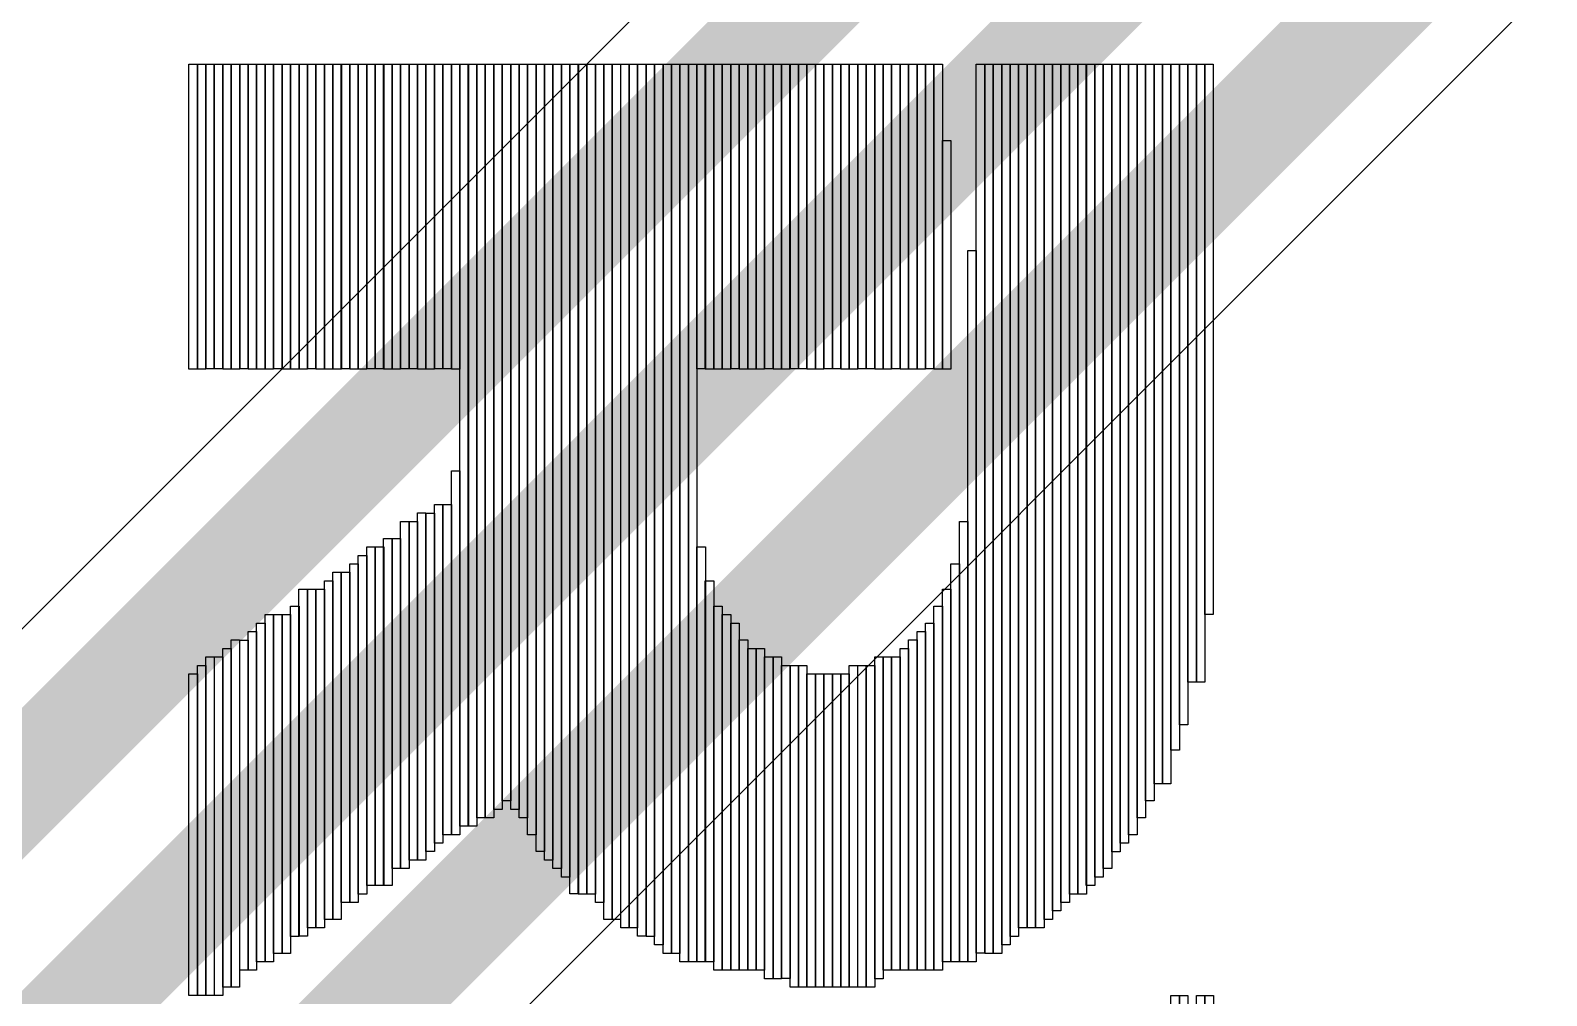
# Model space of a CAD drawing. Header units: inches. Extents: x -25 to 271, y -41 to 15.
# Drawn here: x -10.96 to -7.377, y -1.033 to 1.247 of the extents above; entities that cross this region are included whole.
import ezdxf

# ---------------------------------------------------------------- set-up
doc = ezdxf.new("R2010")
doc.units = ezdxf.units.IN
doc.layers.add('Top Layer', color=1, linetype='Continuous')
doc.layers.add('Top Overlay', color=2, linetype='Continuous')

msp = doc.modelspace()

# ---------------------------------------------------------------- linework, layer by layer
at = {"layer": 'Top Layer'}
for p, q in [((-4.1326, 6.6805), (-18.2258, -7.4127)), ((-16.8357, -8.1082), (-3.815, 4.9125))]:
    msp.add_line(p, q, dxfattribs=at)
for points in [[(-19.731, -9.2842, 0.254, 0.254, 0), (-3.9341, 6.5127, 0.254, 0.254, 0)], [(-19.177, -9.3984, 0.254, 0.254, 0), (-4.0728, 5.7058, 0.254, 0.254, 0)], [(-18.3971, -9.3033, 0.254, 0.254, 0), (-3.9223, 5.1715, 0.254, 0.254, 0)]]:
    msp.add_lwpolyline(points, format="xyseb", dxfattribs=at)
at = {"layer": 'Top Overlay'}
for p, q in [((-10.5849, 0.4475), (-10.5849, 1.1676)), ((-10.5849, 1.1676), (-10.5649, 1.1676)), ((-10.5649, 0.4475), (-10.5649, 1.1676)), ((-10.5649, 1.1676), (-10.5448, 1.1676)), ((-10.5649, 1.1676), (-10.5649, 0.4475)), ((-10.5449, 0.4477), (-10.5449, 1.1675)), ((-10.5449, 1.1675), (-10.5249, 1.1675)), ((-10.5448, 1.1676), (-10.5448, 0.4475)), ((-10.5249, 0.4477), (-10.5249, 1.1675)), ((-10.5249, 1.1675), (-10.5048, 1.1675)), ((-10.5249, 1.1675), (-10.5249, 0.4477)), ((-10.5049, 0.4475), (-10.5049, 1.1676)), ((-10.5049, 1.1676), (-10.4849, 1.1676)), ((-10.5048, 1.1675), (-10.5048, 0.4477)), ((-10.4849, 0.4475), (-10.4849, 1.1676)), ((-10.4849, 1.1676), (-10.4648, 1.1676)), ((-10.4849, 1.1676), (-10.4849, 0.4475)), ((-10.4649, 0.4477), (-10.4649, 1.1675)), ((-10.4649, 1.1675), (-10.4449, 1.1675)), ((-10.4648, 1.1676), (-10.4648, 0.4475)), ((-10.445, 0.4475), (-10.445, 1.1676)), ((-10.445, 1.1676), (-10.4249, 1.1676)), ((-10.4449, 1.1675), (-10.4449, 0.4477)), ((-10.4249, 0.4475), (-10.4249, 1.1676)), ((-10.4249, 1.1676), (-10.4049, 1.1676)), ((-10.4249, 1.1676), (-10.4249, 0.4475)), ((-10.4049, 0.4475), (-10.4049, 1.1676)), ((-10.4049, 1.1676), (-10.3848, 1.1676)), ((-10.4049, 1.1676), (-10.4049, 0.4475)), ((-10.3849, 0.4477), (-10.3849, 1.1675)), ((-10.3849, 1.1675), (-10.3649, 1.1675)), ((-10.3848, 1.1676), (-10.3848, 0.4475)), ((-10.365, 0.4475), (-10.365, 1.1676)), ((-10.365, 1.1676), (-10.3449, 1.1676)), ((-10.3649, 1.1675), (-10.3649, 0.4477)), ((-10.3449, 0.4475), (-10.3449, 1.1676)), ((-10.3449, 1.1676), (-10.3248, 1.1676)), ((-10.3449, 1.1676), (-10.3449, 0.4475)), ((-10.3248, 0.4475), (-10.3248, 1.1676)), ((-10.3248, 1.1676), (-10.3048, 1.1676)), ((-10.3248, 1.1676), (-10.3248, 0.4475)), ((-10.3049, 0.4477), (-10.3049, 1.1675)), ((-10.3049, 1.1675), (-10.2848, 1.1675)), ((-10.3048, 1.1676), (-10.3048, 0.4475)), ((-10.285, 0.4475), (-10.285, 1.1676)), ((-10.285, 1.1676), (-10.2649, 1.1676)), ((-10.2848, 1.1675), (-10.2848, 0.4477)), ((-10.2649, 0.4475), (-10.2649, 1.1676)), ((-10.2649, 1.1676), (-10.2448, 1.1676)), ((-10.2649, 1.1676), (-10.2649, 0.4475)), ((-10.2448, 0.4475), (-10.2448, 1.1676)), ((-10.2448, 1.1676), (-10.2248, 1.1676)), ((-10.2448, 1.1676), (-10.2448, 0.4475)), ((-10.2249, 0.4477), (-10.2249, 1.1675)), ((-10.2249, 1.1675), (-10.2048, 1.1675)), ((-10.2248, 1.1676), (-10.2248, 0.4475)), ((-10.205, 0.4475), (-10.205, 1.1676)), ((-10.205, 1.1676), (-10.1849, 1.1676)), ((-10.2048, 1.1675), (-10.2048, 0.4477)), ((-10.1849, 0.4475), (-10.1849, 1.1676)), ((-10.1849, 1.1676), (-10.1648, 1.1676)), ((-10.1849, 1.1676), (-10.1849, 0.4475)), ((-10.165, 0.4477), (-10.165, 1.1675)), ((-10.165, 1.1675), (-10.1449, 1.1675)), ((-10.1648, 1.1676), (-10.1648, 0.4475)), ((-10.1449, 0.4477), (-10.1449, 1.1675)), ((-10.1449, 1.1675), (-10.1248, 1.1675)), ((-10.1449, 1.1675), (-10.1449, 0.4477)), ((-10.1249, 0.4475), (-10.1249, 1.1676)), ((-10.1249, 1.1676), (-10.1049, 1.1676)), ((-10.1248, 1.1675), (-10.1248, 0.4477)), ((-10.1049, 0.4475), (-10.1049, 1.1676)), ((-10.1049, 1.1676), (-10.0848, 1.1676)), ((-10.1049, 1.1676), (-10.1049, 0.4475)), ((-10.0849, 0.4477), (-10.0849, 1.1675)), ((-10.0849, 1.1675), (-10.0649, 1.1675)), ((-10.0848, 1.1676), (-10.0848, 0.4475)), ((-10.0649, 0.4477), (-10.0649, 1.1675)), ((-10.0649, 1.1675), (-10.0448, 1.1675)), ((-10.0649, 1.1675), (-10.0649, 0.4477)), ((-10.0449, 0.4475), (-10.0449, 1.1676)), ((-10.0449, 1.1676), (-10.0249, 1.1676)), ((-10.0448, 1.1675), (-10.0448, 0.4477)), ((-10.0249, 1.1676), (-10.0249, 0.4475)), ((-10.0249, 0.4475), (-10.0249, 1.1676)), ((-10.0249, 1.1676), (-10.0048, 1.1676)), ((-10.0049, 0.4477), (-10.0049, 1.1675)), ((-10.0049, 1.1675), (-9.9849, 1.1675)), ((-10.0048, 1.1676), (-10.0048, 0.4475)), ((-9.9849, 1.1675), (-9.9849, 0.4477)), ((-9.9849, 0.4477), (-9.9849, 1.1675)), ((-9.9849, 1.1675), (-9.9648, 1.1675)), ((-9.9649, 0.4475), (-9.9649, 1.1676)), ((-9.9649, 1.1676), (-9.9449, 1.1676)), ((-9.9648, 1.1675), (-9.9648, 0.4477)), ((-9.9449, 1.1676), (-9.9449, 0.4475)), ((-9.9449, -0.6325), (-9.9449, 1.1676)), ((-9.9449, 1.1676), (-9.9248, 1.1676)), ((-9.9249, -0.6323), (-9.9249, 1.1675)), ((-9.9249, 1.1675), (-9.9049, 1.1675)), ((-9.9248, 1.1676), (-9.9248, -0.6325)), ((-9.9049, -0.6125), (-9.9049, 1.1675)), ((-9.9049, 1.1675), (-9.8848, 1.1675)), ((-9.9049, 1.1675), (-9.9049, -0.6323)), ((-9.8849, -0.6124), (-9.8849, 1.1674)), ((-9.8849, 1.1674), (-9.8649, 1.1674)), ((-9.8848, 1.1675), (-9.8848, -0.6125)), ((-9.8649, 1.1674), (-9.8649, -0.6124)), ((-9.8647, -0.5925), (-9.8647, 1.1675)), ((-9.8647, 1.1675), (-9.8449, 1.1675)), ((-9.8449, -0.5724), (-9.8449, 1.1675)), ((-9.8449, 1.1675), (-9.8248, 1.1675)), ((-9.8449, 1.1675), (-9.8449, -0.5925)), ((-9.8248, -0.5925), (-9.8248, 1.1675)), ((-9.8248, 1.1675), (-9.805, 1.1675)), ((-9.8248, 1.1675), (-9.8248, -0.5724)), ((-9.805, 1.1675), (-9.805, -0.5925)), ((-9.8049, -0.6124), (-9.8049, 1.1674)), ((-9.8049, 1.1674), (-9.7848, 1.1674)), ((-9.7848, -0.6525), (-9.7848, 1.1674)), ((-9.7848, 1.1674), (-9.7648, 1.1674)), ((-9.7848, 1.1674), (-9.7848, -0.6124)), ((-9.7648, -0.6924), (-9.7648, 1.1674)), ((-9.7648, 1.1674), (-9.745, 1.1674)), ((-9.7648, 1.1674), (-9.7648, -0.6525)), ((-9.745, -0.7125), (-9.745, 1.1674)), ((-9.745, 1.1674), (-9.7249, 1.1674)), ((-9.745, 1.1674), (-9.745, -0.6924)), ((-9.7249, -0.7325), (-9.7249, 1.1676)), ((-9.7249, 1.1676), (-9.7048, 1.1676)), ((-9.7249, 1.1674), (-9.7249, -0.7125)), ((-9.7048, 1.1676), (-9.7048, -0.7325)), ((-9.7047, -0.7525), (-9.7047, 1.1675)), ((-9.7047, 1.1675), (-9.6849, 1.1675)), ((-9.6849, -0.7924), (-9.6849, 1.1675)), ((-9.6849, 1.1675), (-9.6648, 1.1675)), ((-9.6849, 1.1675), (-9.6849, -0.7525)), ((-9.665, -0.7925), (-9.665, 1.1676)), ((-9.665, 1.1676), (-9.6449, 1.1676)), ((-9.6648, 1.1675), (-9.6648, -0.7924)), ((-9.6449, -0.7925), (-9.6449, 1.1676)), ((-9.6449, 1.1676), (-9.6248, 1.1676)), ((-9.6449, 1.1676), (-9.6449, -0.7925)), ((-9.6248, 1.1676), (-9.6248, -0.7925)), ((-9.6248, -0.8125), (-9.6248, 1.1674)), ((-9.6248, 1.1674), (-9.6048, 1.1674)), ((-9.6048, -0.8524), (-9.6048, 1.1674)), ((-9.6048, 1.1674), (-9.5849, 1.1674)), ((-9.6048, 1.1674), (-9.6048, -0.8125)), ((-9.5849, 1.1674), (-9.5849, -0.8524)), ((-9.5848, -0.8526), (-9.5848, 1.1675)), ((-9.5848, 1.1675), (-9.565, 1.1675)), ((-9.565, 1.1675), (-9.565, -0.8526)), ((-9.5649, -0.8725), (-9.5649, 1.1674)), ((-9.5649, 1.1674), (-9.5448, 1.1674)), ((-9.5449, -0.8726), (-9.5449, 1.1675)), ((-9.5449, 1.1675), (-9.5249, 1.1675)), ((-9.5448, 1.1674), (-9.5448, -0.8725)), ((-9.5249, -0.8924), (-9.5249, 1.1675)), ((-9.5249, 1.1675), (-9.5048, 1.1675)), ((-9.5249, 1.1675), (-9.5249, -0.8726)), ((-9.5049, -0.8926), (-9.5049, 1.1676)), ((-9.5049, 1.1676), (-9.4849, 1.1676)), ((-9.5048, 1.1675), (-9.5048, -0.8924)), ((-9.4849, 1.1676), (-9.4849, -0.8926)), ((-9.4847, -0.9125), (-9.4847, 1.1675)), ((-9.4847, 1.1675), (-9.4649, 1.1675)), ((-9.4649, -0.9326), (-9.4649, 1.1675)), ((-9.4649, 1.1675), (-9.4449, 1.1675)), ((-9.4649, 1.1675), (-9.4649, -0.9125)), ((-9.4449, -0.9326), (-9.4449, 1.1675)), ((-9.4449, 1.1675), (-9.4248, 1.1675)), ((-9.4449, 1.1675), (-9.4449, -0.9326)), ((-9.4249, -0.9525), (-9.4249, 1.1676)), ((-9.4249, 1.1676), (-9.4049, 1.1676)), ((-9.4248, 1.1675), (-9.4248, -0.9326)), ((-9.4049, -0.9525), (-9.4049, 1.1676)), ((-9.4049, 1.1676), (-9.3848, 1.1676)), ((-9.4049, 1.1676), (-9.4049, -0.9525)), ((-9.3849, 0.4477), (-9.3849, 1.1675)), ((-9.3849, 1.1675), (-9.3649, 1.1675)), ((-9.3848, 1.1676), (-9.3848, -0.9525)), ((-9.365, 0.4475), (-9.365, 1.1676)), ((-9.365, 1.1676), (-9.3449, 1.1676)), ((-9.3649, 1.1675), (-9.3649, 0.4477)), ((-9.3449, 1.1676), (-9.3449, 0.4475)), ((-9.3449, 0.4475), (-9.3449, 1.1676)), ((-9.3449, 1.1676), (-9.3248, 1.1676)), ((-9.3248, 0.4475), (-9.3248, 1.1676)), ((-9.3248, 1.1676), (-9.3048, 1.1676)), ((-9.3248, 1.1676), (-9.3248, 0.4475)), ((-9.3049, 0.4477), (-9.3049, 1.1675)), ((-9.3049, 1.1675), (-9.2848, 1.1675)), ((-9.3048, 1.1676), (-9.3048, 0.4475)), ((-9.285, 0.4475), (-9.285, 1.1676)), ((-9.285, 1.1676), (-9.2649, 1.1676)), ((-9.2848, 1.1675), (-9.2848, 0.4477)), ((-9.2649, 0.4475), (-9.2649, 1.1676)), ((-9.2649, 1.1676), (-9.2448, 1.1676)), ((-9.2649, 1.1676), (-9.2649, 0.4475)), ((-9.2448, 0.4475), (-9.2448, 1.1676)), ((-9.2448, 1.1676), (-9.2248, 1.1676)), ((-9.2448, 1.1676), (-9.2448, 0.4475)), ((-9.2249, 0.4477), (-9.2249, 1.1675)), ((-9.2249, 1.1675), (-9.2048, 1.1675)), ((-9.2248, 1.1676), (-9.2248, 0.4475)), ((-9.205, 0.4475), (-9.205, 1.1676)), ((-9.205, 1.1676), (-9.1849, 1.1676)), ((-9.2048, 1.1675), (-9.2048, 0.4477)), ((-9.1849, 0.4475), (-9.1849, 1.1676)), ((-9.1849, 1.1676), (-9.1648, 1.1676)), ((-9.1849, 1.1676), (-9.1849, 0.4475)), ((-9.165, 0.4477), (-9.165, 1.1675)), ((-9.165, 1.1675), (-9.1449, 1.1675)), ((-9.1648, 1.1676), (-9.1648, 0.4475)), ((-9.1449, 0.4477), (-9.1449, 1.1675)), ((-9.1449, 1.1675), (-9.1248, 1.1675)), ((-9.1449, 1.1675), (-9.1449, 0.4477)), ((-9.125, 0.4475), (-9.125, 1.1676)), ((-9.125, 1.1676), (-9.1049, 1.1676)), ((-9.1248, 1.1675), (-9.1248, 0.4477)), ((-9.1049, 0.4475), (-9.1049, 1.1676)), ((-9.1049, 1.1676), (-9.0848, 1.1676)), ((-9.1049, 1.1676), (-9.1049, 0.4475)), ((-9.0849, 0.4477), (-9.0849, 1.1675)), ((-9.0849, 1.1675), (-9.0649, 1.1675)), ((-9.0848, 1.1676), (-9.0848, 0.4475)), ((-9.0649, 0.4477), (-9.0649, 1.1675)), ((-9.0649, 1.1675), (-9.0448, 1.1675)), ((-9.0649, 1.1675), (-9.0649, 0.4477)), ((-9.0449, 0.4475), (-9.0449, 1.1676)), ((-9.0449, 1.1676), (-9.0249, 1.1676)), ((-9.0448, 1.1675), (-9.0448, 0.4477)), ((-9.0249, 1.1676), (-9.0249, 0.4475)), ((-9.0249, 0.4475), (-9.0249, 1.1676)), ((-9.0249, 1.1676), (-9.0048, 1.1676)), ((-9.0049, 0.4477), (-9.0049, 1.1675)), ((-9.0049, 1.1675), (-8.9849, 1.1675)), ((-9.0048, 1.1676), (-9.0048, 0.4475)), ((-8.9849, 0.4477), (-8.9849, 1.1675)), ((-8.9849, 1.1675), (-8.9648, 1.1675)), ((-8.9849, 1.1675), (-8.9849, 0.4477)), ((-8.9649, 0.4475), (-8.9649, 1.1676)), ((-8.9649, 1.1676), (-8.9449, 1.1676)), ((-8.9648, 1.1675), (-8.9648, 0.4477)), ((-8.9449, 0.4475), (-8.9449, 1.1676)), ((-8.9449, 1.1676), (-8.9248, 1.1676)), ((-8.9449, 1.1676), (-8.9449, 0.4475)), ((-8.9249, 0.4477), (-8.9249, 1.1675)), ((-8.9249, 1.1675), (-8.9049, 1.1675)), ((-8.9248, 1.1676), (-8.9248, 0.4475)), ((-8.905, 0.4475), (-8.905, 1.1676)), ((-8.905, 1.1676), (-8.8849, 1.1676)), ((-8.9049, 1.1675), (-8.9049, 0.4477)), ((-8.8849, 0.4475), (-8.8849, 1.1676)), ((-8.8849, 1.1676), (-8.8649, 1.1676)), ((-8.8849, 1.1676), (-8.8849, 0.4475)), ((-8.8649, 0.4475), (-8.8649, 1.1676)), ((-8.8649, 1.1676), (-8.8448, 1.1676)), ((-8.8649, 1.1676), (-8.8649, 0.4475)), ((-8.8449, 0.4477), (-8.8449, 1.1675)), ((-8.8449, 1.1675), (-8.8248, 1.1675)), ((-8.8448, 1.1676), (-8.8448, 0.4475)), ((-8.825, 0.4475), (-8.825, 1.1676)), ((-8.825, 1.1676), (-8.8049, 1.1676)), ((-8.8248, 1.1675), (-8.8248, 0.4477)), ((-8.8049, 1.1676), (-8.8049, 0.4475)), ((-8.7249, -0.9324), (-8.7249, 1.1674)), ((-8.7249, 1.1674), (-8.7048, 1.1674)), ((-8.705, -0.9326), (-8.705, 1.1675)), ((-8.705, 1.1675), (-8.6849, 1.1675)), ((-8.7048, 1.1674), (-8.7048, -0.9324)), ((-8.6849, -0.9326), (-8.6849, 1.1675)), ((-8.6849, 1.1675), (-8.6648, 1.1675)), ((-8.6849, 1.1675), (-8.6849, -0.9326)), ((-8.6648, -0.9125), (-8.6648, 1.1675)), ((-8.6648, 1.1675), (-8.645, 1.1675)), ((-8.6648, 1.1675), (-8.6648, -0.9326)), ((-8.645, 1.1675), (-8.645, -0.9125)), ((-8.6449, -0.8926), (-8.6449, 1.1676)), ((-8.6449, 1.1676), (-8.6248, 1.1676)), ((-8.625, -0.8726), (-8.625, 1.1675)), ((-8.625, 1.1675), (-8.6049, 1.1675)), ((-8.6248, 1.1676), (-8.6248, -0.8926)), ((-8.6049, -0.8726), (-8.6049, 1.1675)), ((-8.6049, 1.1675), (-8.5848, 1.1675)), ((-8.6049, 1.1675), (-8.6049, -0.8726)), ((-8.5849, -0.8725), (-8.5849, 1.1674)), ((-8.5849, 1.1674), (-8.5649, 1.1674)), ((-8.5848, 1.1675), (-8.5848, -0.8726)), ((-8.5649, 1.1674), (-8.5649, -0.8725)), ((-8.5648, -0.8526), (-8.5648, 1.1675)), ((-8.5648, 1.1675), (-8.5449, 1.1675)), ((-8.5449, -0.8325), (-8.5449, 1.1675)), ((-8.5449, 1.1675), (-8.5249, 1.1675)), ((-8.5449, 1.1675), (-8.5449, -0.8526)), ((-8.525, -0.8125), (-8.525, 1.1674)), ((-8.525, 1.1674), (-8.5049, 1.1674)), ((-8.5249, 1.1675), (-8.5249, -0.8325)), ((-8.5049, -0.7925), (-8.5049, 1.1676)), ((-8.5049, 1.1676), (-8.4849, 1.1676)), ((-8.5049, 1.1674), (-8.5049, -0.8125)), ((-8.4849, -0.7925), (-8.4849, 1.1676)), ((-8.4849, 1.1676), (-8.4648, 1.1676)), ((-8.4849, 1.1676), (-8.4849, -0.7925)), ((-8.4649, -0.7725), (-8.4649, 1.1675)), ((-8.4649, 1.1675), (-8.4449, 1.1675)), ((-8.4648, 1.1676), (-8.4648, -0.7925)), ((-8.4449, -0.7525), (-8.4449, 1.1675)), ((-8.4449, 1.1675), (-8.4251, 1.1675)), ((-8.4449, 1.1675), (-8.4449, -0.7725)), ((-8.4251, 1.1675), (-8.4251, -0.7525)), ((-8.4249, -0.7325), (-8.4249, 1.1676)), ((-8.4249, 1.1676), (-8.4049, 1.1676)), ((-8.4049, 1.1676), (-8.4049, -0.7325)), ((-8.4047, -0.6925), (-8.4047, 1.1675)), ((-8.4047, 1.1675), (-8.3849, 1.1675)), ((-8.3849, -0.6725), (-8.3849, 1.1675)), ((-8.3849, 1.1675), (-8.3649, 1.1675)), ((-8.3849, 1.1675), (-8.3849, -0.6925)), ((-8.365, -0.6525), (-8.365, 1.1674)), ((-8.365, 1.1674), (-8.3449, 1.1674)), ((-8.3649, 1.1675), (-8.3649, -0.6725)), ((-8.3449, -0.6124), (-8.3449, 1.1674)), ((-8.3449, 1.1674), (-8.3248, 1.1674)), ((-8.3449, 1.1674), (-8.3449, -0.6525)), ((-8.325, -0.5724), (-8.325, 1.1675)), ((-8.325, 1.1675), (-8.3049, 1.1675)), ((-8.3248, 1.1674), (-8.3248, -0.6124)), ((-8.3049, 1.1675), (-8.3049, -0.5724)), ((-8.3048, -0.5324), (-8.3048, 1.1674)), ((-8.3048, 1.1674), (-8.285, 1.1674)), ((-8.285, 1.1674), (-8.285, -0.5324)), ((-8.2848, -0.5325), (-8.2848, 1.1675)), ((-8.2848, 1.1675), (-8.265, 1.1675)), ((-8.265, 1.1675), (-8.265, -0.5325)), ((-8.2649, -0.4524), (-8.2649, 1.1674)), ((-8.2649, 1.1674), (-8.2448, 1.1674)), ((-8.245, -0.3926), (-8.245, 1.1675)), ((-8.245, 1.1675), (-8.2249, 1.1675)), ((-8.2448, 1.1674), (-8.2448, -0.4524)), ((-8.2249, -0.2925), (-8.2249, 1.1675)), ((-8.2249, 1.1675), (-8.2048, 1.1675)), ((-8.2249, 1.1675), (-8.2249, -0.3926)), ((-8.2048, -0.2925), (-8.2048, 1.1675)), ((-8.2048, 1.1675), (-8.1848, 1.1675)), ((-8.2048, 1.1675), (-8.2048, -0.2925)), ((-8.185, -0.1325), (-8.185, 1.1675)), ((-8.185, 1.1675), (-8.165, 1.1675)), ((-8.1848, 1.1675), (-8.1848, -0.2925)), ((-8.165, 1.1675), (-8.165, -0.1325)), ((-8.8049, 0.4475), (-8.8049, 0.9873)), ((-8.8049, 0.9873), (-8.7848, 0.9873)), ((-8.7848, 0.9873), (-8.7848, 0.4475)), ((-8.7447, -0.9525), (-8.7447, 0.7275)), ((-8.7447, 0.7275), (-8.7249, 0.7275)), ((-8.7249, 0.7275), (-8.7249, -0.9525)), ((-10.5649, 0.4475), (-10.5849, 0.4475)), ((-10.5448, 0.4475), (-10.5649, 0.4475)), ((-10.5249, 0.4477), (-10.5449, 0.4477)), ((-10.5048, 0.4477), (-10.5249, 0.4477)), ((-10.4849, 0.4475), (-10.5049, 0.4475)), ((-10.4648, 0.4475), (-10.4849, 0.4475)), ((-10.4449, 0.4477), (-10.4649, 0.4477)), ((-10.4249, 0.4475), (-10.445, 0.4475)), ((-10.4049, 0.4475), (-10.4249, 0.4475)), ((-10.3848, 0.4475), (-10.4049, 0.4475)), ((-10.3649, 0.4477), (-10.3849, 0.4477)), ((-10.3449, 0.4475), (-10.365, 0.4475)), ((-10.3248, 0.4475), (-10.3449, 0.4475)), ((-10.3048, 0.4475), (-10.3248, 0.4475)), ((-10.2848, 0.4477), (-10.3049, 0.4477)), ((-10.2649, 0.4475), (-10.285, 0.4475)), ((-10.2448, 0.4475), (-10.2649, 0.4475)), ((-10.2248, 0.4475), (-10.2448, 0.4475)), ((-10.2048, 0.4477), (-10.2249, 0.4477)), ((-10.1849, 0.4475), (-10.205, 0.4475)), ((-10.1648, 0.4475), (-10.1849, 0.4475)), ((-10.1449, 0.4477), (-10.165, 0.4477)), ((-10.1248, 0.4477), (-10.1449, 0.4477)), ((-10.1049, 0.4475), (-10.1249, 0.4475)), ((-10.0848, 0.4475), (-10.1049, 0.4475)), ((-10.0649, 0.4477), (-10.0849, 0.4477)), ((-10.0448, 0.4477), (-10.0649, 0.4477)), ((-10.0249, 0.4475), (-10.0449, 0.4475)), ((-10.0048, 0.4475), (-10.0249, 0.4475)), ((-9.9849, 0.4477), (-10.0049, 0.4477)), ((-9.9648, 0.4477), (-9.9849, 0.4477)), ((-9.9449, 0.4475), (-9.9649, 0.4475)), ((-9.3649, 0.4477), (-9.3849, 0.4477)), ((-9.3449, 0.4475), (-9.365, 0.4475)), ((-9.3248, 0.4475), (-9.3449, 0.4475)), ((-9.3048, 0.4475), (-9.3248, 0.4475)), ((-9.2848, 0.4477), (-9.3049, 0.4477)), ((-9.2649, 0.4475), (-9.285, 0.4475)), ((-9.2448, 0.4475), (-9.2649, 0.4475)), ((-9.2248, 0.4475), (-9.2448, 0.4475)), ((-9.2048, 0.4477), (-9.2249, 0.4477)), ((-9.1849, 0.4475), (-9.205, 0.4475)), ((-9.1648, 0.4475), (-9.1849, 0.4475)), ((-9.1449, 0.4477), (-9.165, 0.4477)), ((-9.1248, 0.4477), (-9.1449, 0.4477)), ((-9.1049, 0.4475), (-9.125, 0.4475)), ((-9.0848, 0.4475), (-9.1049, 0.4475)), ((-9.0649, 0.4477), (-9.0849, 0.4477)), ((-9.0448, 0.4477), (-9.0649, 0.4477)), ((-9.0249, 0.4475), (-9.0449, 0.4475)), ((-9.0048, 0.4475), (-9.0249, 0.4475)), ((-8.9849, 0.4477), (-9.0049, 0.4477)), ((-8.9648, 0.4477), (-8.9849, 0.4477)), ((-8.9449, 0.4475), (-8.9649, 0.4475)), ((-8.9248, 0.4475), (-8.9449, 0.4475)), ((-8.9049, 0.4477), (-8.9249, 0.4477)), ((-8.8849, 0.4475), (-8.905, 0.4475)), ((-8.8649, 0.4475), (-8.8849, 0.4475)), ((-8.8448, 0.4475), (-8.8649, 0.4475)), ((-8.8248, 0.4477), (-8.8449, 0.4477)), ((-8.8049, 0.4475), (-8.825, 0.4475)), ((-8.7848, 0.4475), (-8.8049, 0.4475)), ((-9.9648, -0.6524), (-9.9648, 0.2074)), ((-9.9648, 0.2074), (-9.945, 0.2074)), ((-9.945, 0.2074), (-9.945, -0.6524)), ((-10.0448, -0.7126), (-10.0448, 0.1076)), ((-10.0448, 0.1076), (-10.025, 0.1076)), ((-10.025, 0.1076), (-10.025, -0.7126)), ((-10.0049, -0.6725), (-10.0049, 0.1276)), ((-10.0049, 0.1276), (-9.9849, 0.1276)), ((-9.985, -0.6525), (-9.985, 0.1275)), ((-9.985, 0.1275), (-9.9649, 0.1275)), ((-9.9849, 0.1276), (-9.9849, -0.6725)), ((-9.9649, 0.1275), (-9.9649, -0.6525)), ((-10.0849, -0.7324), (-10.0849, 0.0875)), ((-10.0849, 0.0875), (-10.0649, 0.0875)), ((-10.0649, -0.7126), (-10.0649, 0.0875)), ((-10.0649, 0.0875), (-10.0448, 0.0875)), ((-10.0649, 0.0875), (-10.0649, -0.7324)), ((-10.0448, 0.0875), (-10.0448, -0.7126)), ((-10.0249, -0.6924), (-10.0249, 0.1074)), ((-10.0249, 0.1074), (-10.0048, 0.1074)), ((-10.0048, 0.1074), (-10.0048, -0.6924)), ((-8.7649, -0.9524), (-8.7649, 0.0875)), ((-8.7649, 0.0875), (-8.7448, 0.0875)), ((-8.7448, 0.0875), (-8.7448, -0.9524)), ((-10.1249, -0.7727), (-10.1249, 0.0475)), ((-10.1249, 0.0475), (-10.1049, 0.0475)), ((-10.1049, -0.7325), (-10.1049, 0.0475)), ((-10.1049, 0.0475), (-10.0848, 0.0475)), ((-10.1049, 0.0475), (-10.1049, -0.7727)), ((-10.0848, 0.0475), (-10.0848, -0.7325)), ((-10.1849, -0.7925), (-10.1849, 0.0074)), ((-10.1849, 0.0074), (-10.1648, 0.0074)), ((-10.165, -0.7725), (-10.165, 0.0276)), ((-10.165, 0.0276), (-10.1449, 0.0276)), ((-10.1648, 0.0074), (-10.1648, -0.7925)), ((-10.1449, -0.7725), (-10.1449, 0.0276)), ((-10.1449, 0.0276), (-10.1248, 0.0276)), ((-10.1449, 0.0276), (-10.1449, -0.7725)), ((-10.1248, 0.0276), (-10.1248, -0.7725)), ((-9.3849, -0.9524), (-9.3849, 0.0276)), ((-9.3849, 0.0276), (-9.3649, 0.0276)), ((-9.3649, 0.0276), (-9.3649, -0.9524)), ((-10.2448, -0.8524), (-10.2448, -0.0325)), ((-10.2448, -0.0325), (-10.225, -0.0325)), ((-10.225, -0.0325), (-10.225, -0.8524)), ((-10.2249, -0.8124), (-10.2249, -0.0326)), ((-10.2249, -0.0326), (-10.2048, -0.0326)), ((-10.2048, -0.8124), (-10.2048, -0.0126)), ((-10.2048, -0.0126), (-10.185, -0.0126)), ((-10.2048, -0.0326), (-10.2048, -0.8124)), ((-10.185, -0.0126), (-10.185, -0.8124)), ((-8.7848, -0.9525), (-8.7848, -0.0124)), ((-8.7848, -0.0124), (-8.7648, -0.0124)), ((-8.7648, -0.0124), (-8.7648, -0.9525)), ((-10.2649, -0.8524), (-10.2649, -0.0526)), ((-10.2649, -0.0526), (-10.2448, -0.0526)), ((-10.2448, -0.0526), (-10.2448, -0.8524)), ((-9.365, -0.9525), (-9.365, -0.0526)), ((-9.365, -0.0526), (-9.3449, -0.0526)), ((-9.3449, -0.0526), (-9.3449, -0.9525)), ((-10.325, -0.8924), (-10.325, -0.0725)), ((-10.325, -0.0725), (-10.3049, -0.0725)), ((-10.3049, -0.8726), (-10.3049, -0.0725)), ((-10.3049, -0.0725), (-10.2848, -0.0725)), ((-10.3049, -0.0725), (-10.3049, -0.8924)), ((-10.2848, -0.8726), (-10.2848, -0.0725)), ((-10.2848, -0.0725), (-10.2648, -0.0725)), ((-10.2848, -0.0725), (-10.2848, -0.8726)), ((-10.2648, -0.0725), (-10.2648, -0.8726)), ((-8.8049, -0.9525), (-8.8049, -0.0724)), ((-8.8049, -0.0724), (-8.7848, -0.0724)), ((-8.7848, -0.0724), (-8.7848, -0.9525)), ((-10.405, -0.9524), (-10.405, -0.1325)), ((-10.405, -0.1325), (-10.3849, -0.1325)), ((-10.3849, -0.9326), (-10.3849, -0.1325)), ((-10.3849, -0.1325), (-10.3649, -0.1325)), ((-10.3849, -0.1325), (-10.3849, -0.9524)), ((-10.3649, -0.9326), (-10.3649, -0.1325)), ((-10.3649, -0.1325), (-10.3448, -0.1325)), ((-10.3649, -0.1325), (-10.3649, -0.9326)), ((-10.3449, -0.8926), (-10.3449, -0.1125)), ((-10.3449, -0.1125), (-10.3248, -0.1125)), ((-10.3448, -0.1325), (-10.3448, -0.9326)), ((-10.3248, -0.1125), (-10.3248, -0.8926)), ((-9.3449, -0.9723), (-9.3449, -0.1125)), ((-9.3449, -0.1125), (-9.3248, -0.1125)), ((-9.3248, -0.1125), (-9.3248, -0.9723)), ((-9.3248, -0.9726), (-9.3248, -0.1326)), ((-9.3248, -0.1326), (-9.3048, -0.1326)), ((-9.3048, -0.1326), (-9.3048, -0.9726)), ((-8.8248, -0.9724), (-8.8248, -0.1124)), ((-8.8248, -0.1124), (-8.8048, -0.1124)), ((-8.8048, -0.1124), (-8.8048, -0.9724)), ((-8.165, -0.1325), (-8.185, -0.1325)), ((-10.4447, -0.9726), (-10.4447, -0.1725)), ((-10.4447, -0.1725), (-10.4249, -0.1725)), ((-10.4249, -0.9525), (-10.4249, -0.1527)), ((-10.4249, -0.1527), (-10.4049, -0.1527)), ((-10.4249, -0.1725), (-10.4249, -0.9726)), ((-10.4049, -0.1527), (-10.4049, -0.9525)), ((-9.3049, -0.9724), (-9.3049, -0.1525)), ((-9.3049, -0.1525), (-9.2848, -0.1525)), ((-9.2848, -0.1525), (-9.2848, -0.9724)), ((-8.8649, -0.9726), (-8.8649, -0.1725)), ((-8.8649, -0.1725), (-8.845, -0.1725)), ((-8.845, -0.1725), (-8.845, -0.9726)), ((-8.8449, -0.9724), (-8.8449, -0.1525)), ((-8.8449, -0.1525), (-8.8248, -0.1525)), ((-8.8248, -0.1525), (-8.8248, -0.9724)), ((-10.5049, -1.0124), (-10.5049, -0.2126)), ((-10.5049, -0.2126), (-10.4849, -0.2126)), ((-10.4849, -1.0124), (-10.4849, -0.1925)), ((-10.4849, -0.1925), (-10.4651, -0.1925)), ((-10.4849, -0.2126), (-10.4849, -1.0124)), ((-10.4651, -0.1925), (-10.4651, -1.0124)), ((-10.4649, -0.9724), (-10.4649, -0.1927)), ((-10.4649, -0.1927), (-10.4449, -0.1927)), ((-10.4449, -0.1927), (-10.4449, -0.9724)), ((-9.285, -0.9726), (-9.285, -0.1925)), ((-9.285, -0.1925), (-9.2649, -0.1925)), ((-9.2649, -0.1925), (-9.2649, -0.9726)), ((-9.2649, -0.9726), (-9.2649, -0.2123)), ((-9.2649, -0.2123), (-9.2448, -0.2123)), ((-9.245, -0.9724), (-9.245, -0.2125)), ((-9.245, -0.2125), (-9.2249, -0.2125)), ((-9.2448, -0.2123), (-9.2448, -0.9726)), ((-9.2249, -0.2125), (-9.2249, -0.9724)), ((-8.9049, -0.9724), (-8.9049, -0.2125)), ((-8.9049, -0.2125), (-8.8848, -0.2125)), ((-8.8849, -0.9726), (-8.8849, -0.1925)), ((-8.8849, -0.1925), (-8.8649, -0.1925)), ((-8.8848, -0.2125), (-8.8848, -0.9724)), ((-8.8649, -0.1925), (-8.8649, -0.9726)), ((-10.5448, -1.0325), (-10.5448, -0.2324)), ((-10.5448, -0.2324), (-10.525, -0.2324)), ((-10.525, -0.2324), (-10.525, -1.0325)), ((-10.5247, -1.0325), (-10.5247, -0.2324)), ((-10.5247, -0.2324), (-10.5049, -0.2324)), ((-10.5049, -0.2324), (-10.5049, -1.0325)), ((-9.2249, -0.9925), (-9.2249, -0.2325)), ((-9.2249, -0.2325), (-9.2048, -0.2325)), ((-9.2048, -0.9925), (-9.2048, -0.2325)), ((-9.2048, -0.2325), (-9.1848, -0.2325)), ((-9.2048, -0.2325), (-9.2048, -0.9925)), ((-9.1848, -0.2325), (-9.1848, -0.9925)), ((-8.9648, -0.9925), (-8.9648, -0.2325)), ((-8.9648, -0.2325), (-8.9447, -0.2325)), ((-8.9447, -0.9724), (-8.9447, -0.2325)), ((-8.9447, -0.2325), (-8.9249, -0.2325)), ((-8.9447, -0.2325), (-8.9447, -0.9925)), ((-8.9249, -0.2325), (-8.9249, -0.9724)), ((-8.9248, -0.9726), (-8.9248, -0.2324)), ((-8.9248, -0.2324), (-8.905, -0.2324)), ((-8.905, -0.2324), (-8.905, -0.9726)), ((-10.5848, -1.0324), (-10.5848, -0.2724)), ((-10.5848, -0.2724), (-10.5647, -0.2724)), ((-10.5649, -1.0325), (-10.5649, -0.2525)), ((-10.5649, -0.2525), (-10.5448, -0.2525)), ((-10.5647, -0.2724), (-10.5647, -1.0324)), ((-10.5448, -0.2525), (-10.5448, -1.0325)), ((-9.1849, -0.9924), (-9.1849, -0.2525)), ((-9.1849, -0.2525), (-9.1648, -0.2525)), ((-9.1648, -1.0124), (-9.1648, -0.2525)), ((-9.1648, -0.2525), (-9.145, -0.2525)), ((-9.1648, -0.2525), (-9.1648, -0.9924)), ((-9.145, -0.2525), (-9.145, -1.0124)), ((-9.1448, -1.0124), (-9.1448, -0.2525)), ((-9.1448, -0.2525), (-9.125, -0.2525)), ((-9.125, -0.2525), (-9.125, -1.0124)), ((-9.125, -1.0124), (-9.125, -0.2725)), ((-9.125, -0.2725), (-9.1049, -0.2725)), ((-9.1049, -1.0124), (-9.1049, -0.2725)), ((-9.1049, -0.2725), (-9.0848, -0.2725)), ((-9.1049, -0.2725), (-9.1049, -1.0124)), ((-9.0849, -1.0126), (-9.0849, -0.2724)), ((-9.0849, -0.2724), (-9.0649, -0.2724)), ((-9.0848, -0.2725), (-9.0848, -1.0124)), ((-9.0649, -1.0126), (-9.0649, -0.2724)), ((-9.0649, -0.2724), (-9.0448, -0.2724)), ((-9.0649, -0.2724), (-9.0649, -1.0126)), ((-9.0449, -1.0124), (-9.0449, -0.2725)), ((-9.0449, -0.2725), (-9.0249, -0.2725)), ((-9.0448, -0.2724), (-9.0448, -1.0126)), ((-9.0249, -1.0124), (-9.0249, -0.2525)), ((-9.0249, -0.2525), (-9.0051, -0.2525)), ((-9.0249, -0.2725), (-9.0249, -1.0124)), ((-9.0051, -0.2525), (-9.0051, -1.0124)), ((-9.0048, -1.0124), (-9.0048, -0.2525)), ((-9.0048, -0.2525), (-8.985, -0.2525)), ((-8.985, -0.2525), (-8.985, -1.0124)), ((-8.9847, -1.0124), (-8.9847, -0.2525)), ((-8.9847, -0.2525), (-8.9649, -0.2525)), ((-8.9649, -0.2525), (-8.9649, -1.0124)), ((-8.2048, -0.2925), (-8.2249, -0.2925)), ((-8.1848, -0.2925), (-8.2048, -0.2925)), ((-8.2249, -0.3926), (-8.245, -0.3926)), ((-8.2448, -0.4524), (-8.2649, -0.4524)), ((-8.285, -0.5324), (-8.3048, -0.5324)), ((-8.265, -0.5325), (-8.2848, -0.5325)), ((-9.8248, -0.5724), (-9.8449, -0.5724)), ((-8.3049, -0.5724), (-8.325, -0.5724)), ((-9.8449, -0.5925), (-9.8647, -0.5925)), ((-9.805, -0.5925), (-9.8248, -0.5925)), ((-9.9248, -0.6325), (-9.9449, -0.6325)), ((-9.9049, -0.6323), (-9.9249, -0.6323)), ((-9.8848, -0.6125), (-9.9049, -0.6125)), ((-9.8649, -0.6124), (-9.8849, -0.6124)), ((-9.7848, -0.6124), (-9.8049, -0.6124)), ((-8.3248, -0.6124), (-8.3449, -0.6124)), ((-9.9849, -0.6725), (-10.0049, -0.6725)), ((-9.9649, -0.6525), (-9.985, -0.6525)), ((-9.945, -0.6524), (-9.9648, -0.6524)), ((-9.7648, -0.6525), (-9.7848, -0.6525)), ((-8.3649, -0.6725), (-8.3849, -0.6725)), ((-8.3449, -0.6525), (-8.365, -0.6525)), ((-10.0448, -0.7126), (-10.0649, -0.7126)), ((-10.025, -0.7126), (-10.0448, -0.7126)), ((-10.0048, -0.6924), (-10.0249, -0.6924)), ((-9.745, -0.6924), (-9.7648, -0.6924)), ((-9.7249, -0.7125), (-9.745, -0.7125)), ((-8.3849, -0.6925), (-8.4047, -0.6925)), ((-10.0848, -0.7325), (-10.1049, -0.7325)), ((-10.0649, -0.7324), (-10.0849, -0.7324)), ((-9.7048, -0.7325), (-9.7249, -0.7325)), ((-8.4049, -0.7325), (-8.4249, -0.7325)), ((-10.1449, -0.7725), (-10.165, -0.7725)), ((-10.1248, -0.7725), (-10.1449, -0.7725)), ((-10.1049, -0.7727), (-10.1249, -0.7727)), ((-9.6849, -0.7525), (-9.7047, -0.7525)), ((-8.4449, -0.7725), (-8.4649, -0.7725)), ((-8.4251, -0.7525), (-8.4449, -0.7525)), ((-10.2048, -0.8124), (-10.2249, -0.8124)), ((-10.185, -0.8124), (-10.2048, -0.8124)), ((-10.1648, -0.7925), (-10.1849, -0.7925)), ((-9.6648, -0.7924), (-9.6849, -0.7924)), ((-9.6449, -0.7925), (-9.665, -0.7925)), ((-9.6248, -0.7925), (-9.6449, -0.7925)), ((-9.6048, -0.8125), (-9.6248, -0.8125)), ((-8.5049, -0.8125), (-8.525, -0.8125)), ((-8.4849, -0.7925), (-8.5049, -0.7925)), ((-8.4648, -0.7925), (-8.4849, -0.7925)), ((-10.2448, -0.8524), (-10.2649, -0.8524)), ((-10.225, -0.8524), (-10.2448, -0.8524)), ((-9.5849, -0.8524), (-9.6048, -0.8524)), ((-9.565, -0.8526), (-9.5848, -0.8526)), ((-8.5449, -0.8526), (-8.5648, -0.8526)), ((-8.5249, -0.8325), (-8.5449, -0.8325)), ((-10.3248, -0.8926), (-10.3449, -0.8926)), ((-10.3049, -0.8924), (-10.325, -0.8924)), ((-10.2848, -0.8726), (-10.3049, -0.8726)), ((-10.2648, -0.8726), (-10.2848, -0.8726)), ((-9.5448, -0.8725), (-9.5649, -0.8725)), ((-9.5249, -0.8726), (-9.5449, -0.8726)), ((-9.5048, -0.8924), (-9.5249, -0.8924)), ((-9.4849, -0.8926), (-9.5049, -0.8926)), ((-8.6248, -0.8926), (-8.6449, -0.8926)), ((-8.6049, -0.8726), (-8.625, -0.8726)), ((-8.5848, -0.8726), (-8.6049, -0.8726)), ((-8.5649, -0.8725), (-8.5849, -0.8725)), ((-9.4649, -0.9125), (-9.4847, -0.9125)), ((-8.645, -0.9125), (-8.6648, -0.9125)), ((-10.4049, -0.9525), (-10.4249, -0.9525)), ((-10.3849, -0.9524), (-10.405, -0.9524)), ((-10.3649, -0.9326), (-10.3849, -0.9326)), ((-10.3448, -0.9326), (-10.3649, -0.9326)), ((-9.4449, -0.9326), (-9.4649, -0.9326)), ((-9.4248, -0.9326), (-9.4449, -0.9326)), ((-9.4049, -0.9525), (-9.4249, -0.9525)), ((-9.3848, -0.9525), (-9.4049, -0.9525)), ((-9.3649, -0.9524), (-9.3849, -0.9524)), ((-9.3449, -0.9525), (-9.365, -0.9525)), ((-8.7848, -0.9525), (-8.8049, -0.9525)), ((-8.7648, -0.9525), (-8.7848, -0.9525)), ((-8.7448, -0.9524), (-8.7649, -0.9524)), ((-8.7249, -0.9525), (-8.7447, -0.9525)), ((-8.7048, -0.9324), (-8.7249, -0.9324)), ((-8.6849, -0.9326), (-8.705, -0.9326)), ((-8.6648, -0.9326), (-8.6849, -0.9326)), ((-10.4449, -0.9724), (-10.4649, -0.9724)), ((-10.4249, -0.9726), (-10.4447, -0.9726)), ((-9.3248, -0.9723), (-9.3449, -0.9723)), ((-9.3048, -0.9726), (-9.3248, -0.9726)), ((-9.2848, -0.9724), (-9.3049, -0.9724)), ((-9.2649, -0.9726), (-9.285, -0.9726)), ((-9.2448, -0.9726), (-9.2649, -0.9726)), ((-9.2249, -0.9724), (-9.245, -0.9724)), ((-9.2048, -0.9925), (-9.2249, -0.9925)), ((-9.1848, -0.9925), (-9.2048, -0.9925)), ((-9.1648, -0.9924), (-9.1849, -0.9924)), ((-8.9447, -0.9925), (-8.9648, -0.9925)), ((-8.9249, -0.9724), (-8.9447, -0.9724)), ((-8.905, -0.9726), (-8.9248, -0.9726)), ((-8.8848, -0.9724), (-8.9049, -0.9724)), ((-8.8649, -0.9726), (-8.8849, -0.9726)), ((-8.845, -0.9726), (-8.8649, -0.9726)), ((-8.8248, -0.9724), (-8.8449, -0.9724)), ((-8.8048, -0.9724), (-8.8248, -0.9724)), ((-10.5647, -1.0324), (-10.5848, -1.0324)), ((-10.5448, -1.0325), (-10.5649, -1.0325)), ((-10.525, -1.0325), (-10.5448, -1.0325)), ((-10.5049, -1.0325), (-10.5247, -1.0325)), ((-10.4849, -1.0124), (-10.5049, -1.0124)), ((-10.4651, -1.0124), (-10.4849, -1.0124)), ((-9.145, -1.0124), (-9.1648, -1.0124)), ((-9.125, -1.0124), (-9.1448, -1.0124)), ((-9.1049, -1.0124), (-9.125, -1.0124)), ((-9.0848, -1.0124), (-9.1049, -1.0124)), ((-9.0649, -1.0126), (-9.0849, -1.0126)), ((-9.0448, -1.0126), (-9.0649, -1.0126)), ((-9.0249, -1.0124), (-9.0449, -1.0124)), ((-9.0051, -1.0124), (-9.0249, -1.0124)), ((-8.985, -1.0124), (-9.0048, -1.0124)), ((-8.9649, -1.0124), (-8.9847, -1.0124)), ((-8.2649, -1.8324), (-8.2649, -1.0325)), ((-8.2649, -1.0325), (-8.2448, -1.0325)), ((-8.245, -1.8325), (-8.245, -1.0324)), ((-8.245, -1.0324), (-8.2249, -1.0324)), ((-8.2448, -1.0325), (-8.2448, -1.8324)), ((-8.2249, -1.0324), (-8.2249, -1.8325)), ((-8.205, -1.8125), (-8.205, -1.0325)), ((-8.205, -1.0325), (-8.1849, -1.0325)), ((-8.1849, -1.8125), (-8.1849, -1.0325)), ((-8.1849, -1.0325), (-8.1648, -1.0325)), ((-8.1849, -1.0325), (-8.1849, -1.8125)), ((-8.1648, -1.0325), (-8.1648, -1.8125))]:
    msp.add_line(p, q, dxfattribs=at)

doc.saveas('drawing.dxf')
